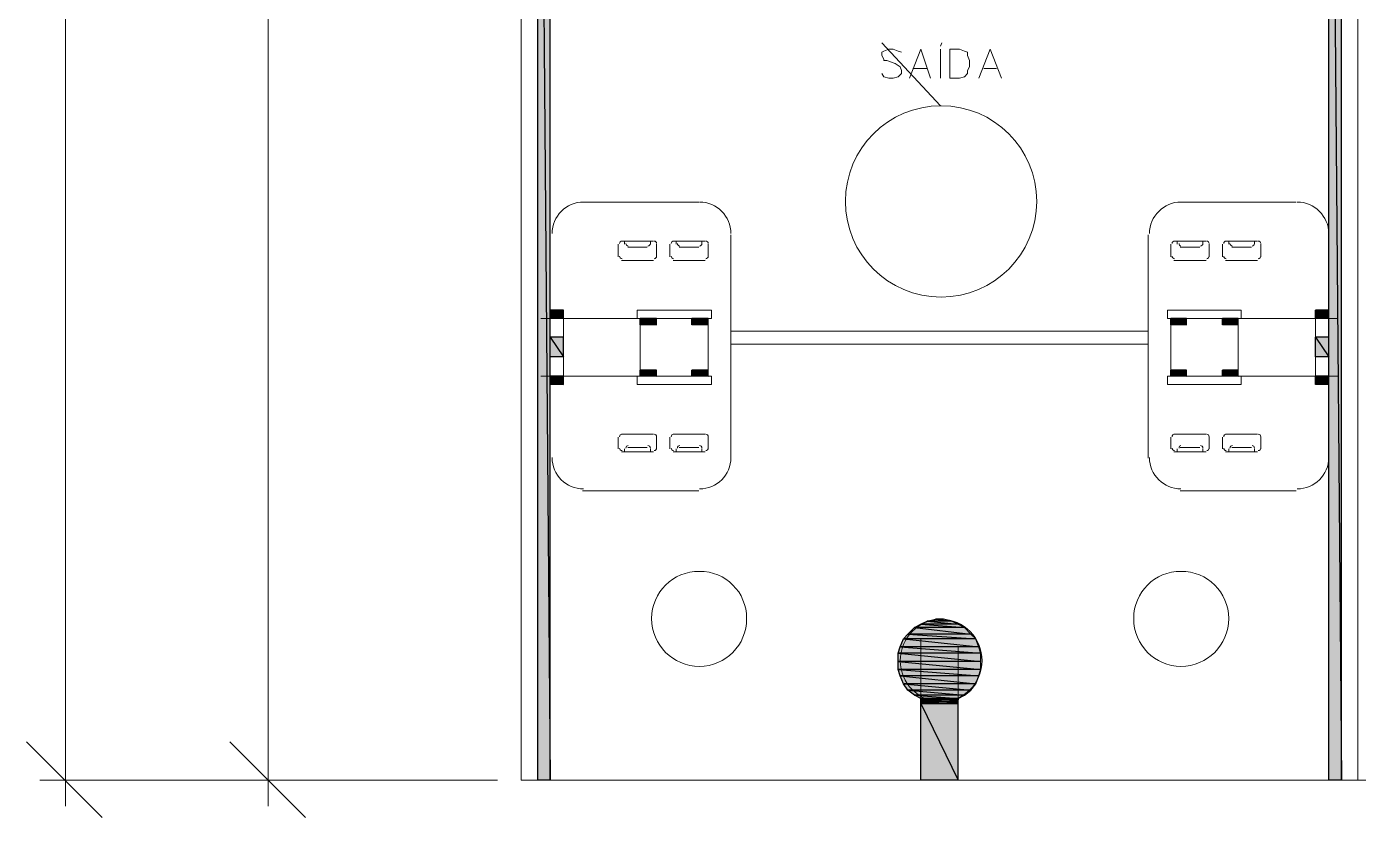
# Model space of a CAD drawing. Header units: millimetres. Extents: x 53 to 176, y -29 to 32.
# Drawn here: x 111.294 to 114.249, y -16.822 to -15.066 of the extents above; entities that cross this region are included whole.
import ezdxf

# ---------------------------------------------------------------- set-up
doc = ezdxf.new("R2010")
doc.units = ezdxf.units.MM
doc.layers.add('15 - Quadro de medição', color=6, linetype='Continuous')

msp = doc.modelspace()

# ---------------------------------------------------------------- hatches: boundary and pattern name
at = {"layer": '15 - Quadro de medição', "true_color": 0x000007}
h = msp.add_hatch(color=7, dxfattribs=at)
h.paths.add_polyline_path([(112.456, -13.3969), (112.4281, -13.3969), (112.456, -16.7394)])
h.paths.add_polyline_path([(112.4281, -13.3969), (112.456, -16.7394), (112.4281, -16.7394)])
h = msp.add_hatch(color=7, dxfattribs=at)
h.paths.add_polyline_path([(114.2117, -13.3969), (114.1838, -13.3969), (114.2117, -16.7394)])
h.paths.add_polyline_path([(114.1838, -13.3969), (114.2117, -16.7394), (114.1838, -16.7394)])
h = msp.add_hatch(color=7, dxfattribs=at)
h.paths.add_polyline_path([(112.4853, -15.696), (112.456, -15.696), (112.4853, -15.7141)])
h.paths.add_polyline_path([(112.456, -15.696), (112.4853, -15.7141), (112.456, -15.7141)])
h = msp.add_hatch(color=7, dxfattribs=at)
h.paths.add_polyline_path([(112.692, -15.7141), (112.6557, -15.7141), (112.692, -15.7281)])
h.paths.add_polyline_path([(112.6557, -15.7141), (112.692, -15.7281), (112.6557, -15.7281)])
h = msp.add_hatch(color=7, dxfattribs=at)
h.paths.add_polyline_path([(112.8066, -15.7141), (112.7703, -15.7141), (112.8066, -15.7281)])
h.paths.add_polyline_path([(112.7703, -15.7141), (112.8066, -15.7281), (112.7703, -15.7281)])
h = msp.add_hatch(color=7, dxfattribs=at)
h.paths.add_polyline_path([(113.8681, -15.7141), (113.8332, -15.7141), (113.8681, -15.7281)])
h.paths.add_polyline_path([(113.8332, -15.7141), (113.8681, -15.7281), (113.8332, -15.7281)])
h = msp.add_hatch(color=7, dxfattribs=at)
h.paths.add_polyline_path([(113.9826, -15.7141), (113.9477, -15.7141), (113.9826, -15.7281)])
h.paths.add_polyline_path([(113.9477, -15.7141), (113.9826, -15.7281), (113.9477, -15.7281)])
h = msp.add_hatch(color=7, dxfattribs=at)
h.paths.add_polyline_path([(114.1838, -15.696), (114.1544, -15.696), (114.1838, -15.7141)])
h.paths.add_polyline_path([(114.1544, -15.696), (114.1838, -15.7141), (114.1544, -15.7141)])
h = msp.add_hatch(color=7, dxfattribs=at)
h.paths.add_polyline_path([(112.4853, -15.7561), (112.456, -15.7561), (112.4853, -15.7994)])
h.paths.add_polyline_path([(112.456, -15.7561), (112.4853, -15.7994), (112.456, -15.7994)])
h = msp.add_hatch(color=7, dxfattribs=at)
h.paths.add_polyline_path([(114.1838, -15.7561), (114.1544, -15.7561), (114.1838, -15.7994)])
h.paths.add_polyline_path([(114.1544, -15.7561), (114.1838, -15.7994), (114.1544, -15.7994)])
h = msp.add_hatch(color=7, dxfattribs=at)
h.paths.add_polyline_path([(112.692, -15.8287), (112.6557, -15.8287), (112.692, -15.8427)])
h.paths.add_polyline_path([(112.6557, -15.8287), (112.692, -15.8427), (112.6557, -15.8427)])
h = msp.add_hatch(color=7, dxfattribs=at)
h.paths.add_polyline_path([(112.8066, -15.8287), (112.7703, -15.8287), (112.8066, -15.8427)])
h.paths.add_polyline_path([(112.7703, -15.8287), (112.8066, -15.8427), (112.7703, -15.8427)])
h = msp.add_hatch(color=7, dxfattribs=at)
h.paths.add_polyline_path([(113.8681, -15.8287), (113.8332, -15.8287), (113.8681, -15.8427)])
h.paths.add_polyline_path([(113.8332, -15.8287), (113.8681, -15.8427), (113.8332, -15.8427)])
h = msp.add_hatch(color=7, dxfattribs=at)
h.paths.add_polyline_path([(113.9826, -15.8287), (113.9477, -15.8287), (113.9826, -15.8427)])
h.paths.add_polyline_path([(113.9477, -15.8287), (113.9826, -15.8427), (113.9477, -15.8427)])
h = msp.add_hatch(color=7, dxfattribs=at)
h.paths.add_polyline_path([(112.4853, -15.8427), (112.456, -15.8427), (112.4853, -15.8608)])
h.paths.add_polyline_path([(112.456, -15.8427), (112.4853, -15.8608), (112.456, -15.8608)])
h = msp.add_hatch(color=7, dxfattribs=at)
h.paths.add_polyline_path([(114.1838, -15.8427), (114.1544, -15.8427), (114.1838, -15.8608)])
h.paths.add_polyline_path([(114.1544, -15.8427), (114.1838, -15.8608), (114.1544, -15.8608)])
h = msp.add_hatch(color=7, dxfattribs=at)
h.paths.add_polyline_path([(113.3751, -16.4), (113.2647, -16.4), (113.389, -16.4153)])
h.paths.add_polyline_path([(113.2647, -16.4), (113.389, -16.4153), (113.2493, -16.4153)])
h = msp.add_hatch(color=7, dxfattribs=at)
h.paths.add_polyline_path([(113.3611, -16.393), (113.2787, -16.393), (113.3751, -16.4)])
h.paths.add_polyline_path([(113.2787, -16.393), (113.3751, -16.4), (113.2647, -16.4)])
h = msp.add_hatch(color=7, dxfattribs=at)
h.paths.add_polyline_path([(113.3471, -16.386), (113.2926, -16.386), (113.3611, -16.393)])
h.paths.add_polyline_path([(113.2926, -16.386), (113.3611, -16.393), (113.2787, -16.393)])
h = msp.add_hatch(color=7, dxfattribs=at)
h.paths.add_polyline_path([(113.329, -16.3818), (113.3108, -16.3818), (113.3471, -16.386)])
h.paths.add_polyline_path([(113.3108, -16.3818), (113.3471, -16.386), (113.2926, -16.386)])
h = msp.add_hatch(color=7, dxfattribs=at)
h.paths.add_polyline_path([(113.4002, -16.4251), (113.2396, -16.4251), (113.4072, -16.4433)])
h.paths.add_polyline_path([(113.2396, -16.4251), (113.4072, -16.4433), (113.2326, -16.4433)])
h = msp.add_hatch(color=7, dxfattribs=at)
h.paths.add_polyline_path([(113.389, -16.4153), (113.2493, -16.4153), (113.4002, -16.4251)])
h.paths.add_polyline_path([(113.2493, -16.4153), (113.4002, -16.4251), (113.2396, -16.4251)])
h = msp.add_hatch(color=7, dxfattribs=at)
h.paths.add_polyline_path([(113.4072, -16.4433), (113.2326, -16.4433), (113.4114, -16.4572)])
h.paths.add_polyline_path([(113.2326, -16.4433), (113.4114, -16.4572), (113.2284, -16.4572)])
h = msp.add_hatch(color=7, dxfattribs=at)
h.paths.add_polyline_path([(113.4114, -16.4572), (113.2284, -16.4572), (113.4114, -16.4754)])
h.paths.add_polyline_path([(113.2284, -16.4572), (113.4114, -16.4754), (113.2284, -16.4754)])
h = msp.add_hatch(color=7, dxfattribs=at)
h.paths.add_polyline_path([(113.4114, -16.4754), (113.2284, -16.4754), (113.4114, -16.4935)])
h.paths.add_polyline_path([(113.2284, -16.4754), (113.4114, -16.4935), (113.2284, -16.4935)])
h = msp.add_hatch(color=7, dxfattribs=at)
h.paths.add_polyline_path([(113.4114, -16.4935), (113.2284, -16.4935), (113.4072, -16.5075)])
h.paths.add_polyline_path([(113.2284, -16.4935), (113.4072, -16.5075), (113.2326, -16.5075)])
h = msp.add_hatch(color=7, dxfattribs=at)
h.paths.add_polyline_path([(113.4072, -16.5075), (113.2326, -16.5075), (113.4002, -16.5257)])
h.paths.add_polyline_path([(113.2326, -16.5075), (113.4002, -16.5257), (113.2396, -16.5257)])
h = msp.add_hatch(color=7, dxfattribs=at)
h.paths.add_polyline_path([(113.4002, -16.5257), (113.2396, -16.5257), (113.389, -16.5396)])
h.paths.add_polyline_path([(113.2396, -16.5257), (113.389, -16.5396), (113.2493, -16.5396)])
h = msp.add_hatch(color=7, dxfattribs=at)
h.paths.add_polyline_path([(113.389, -16.5396), (113.2493, -16.5396), (113.3751, -16.5508)])
h.paths.add_polyline_path([(113.2493, -16.5396), (113.3751, -16.5508), (113.2647, -16.5508)])
h = msp.add_hatch(color=7, dxfattribs=at)
h.paths.add_polyline_path([(113.3751, -16.5508), (113.2647, -16.5508), (113.3611, -16.5578)])
h.paths.add_polyline_path([(113.2647, -16.5508), (113.3611, -16.5578), (113.2787, -16.5578)])
h = msp.add_hatch(color=7, dxfattribs=at)
h.paths.add_polyline_path([(113.3611, -16.5578), (113.2787, -16.5578), (113.3499, -16.5606)])
h.paths.add_polyline_path([(113.2787, -16.5578), (113.3499, -16.5606), (113.2899, -16.5606)])
h = msp.add_hatch(color=7, dxfattribs=at)
h.paths.add_polyline_path([(113.2899, -16.5606), (113.2787, -16.5578)])
h.paths.add_polyline_path([(113.2787, -16.5578), (113.2899, -16.5606), (113.2787, -16.5606)])
h = msp.add_hatch(color=7, dxfattribs=at)
h.paths.add_polyline_path([(113.2899, -16.5606), (113.2787, -16.5606), (113.2926, -16.5648)])
h.paths.add_polyline_path([(113.2787, -16.5606), (113.2926, -16.5648), (113.2787, -16.5648)])
h = msp.add_hatch(color=7, dxfattribs=at)
h.paths.add_polyline_path([(113.2926, -16.5648), (113.2787, -16.5648), (113.3066, -16.569)])
h.paths.add_polyline_path([(113.2787, -16.5648), (113.3066, -16.569), (113.2787, -16.569)])
h = msp.add_hatch(color=7, dxfattribs=at)
h.paths.add_polyline_path([(113.3108, -16.569), (113.3108, -16.5676), (113.2787, -16.569)])
h.paths.add_polyline_path([(113.3108, -16.569), (113.2787, -16.569), (113.3066, -16.569)])
h = msp.add_hatch(color=7, dxfattribs=at)
h.paths.add_polyline_path([(113.2787, -16.569), (113.3108, -16.569), (113.3108, -16.5676)])
h.paths.add_polyline_path([(113.3108, -16.569), (113.3108, -16.5676), (113.2787, -16.569)])
h = msp.add_hatch(color=7, dxfattribs=at)
h.paths.add_polyline_path([(113.3611, -16.569), (113.2787, -16.569), (113.3611, -16.7394)])
h.paths.add_polyline_path([(113.2787, -16.569), (113.3611, -16.7394), (113.2787, -16.7394)])
h = msp.add_hatch(color=7, dxfattribs=at)
h.paths.add_polyline_path([(113.3499, -16.5606), (113.2899, -16.5606), (113.3471, -16.5648)])
h.paths.add_polyline_path([(113.2899, -16.5606), (113.3471, -16.5648), (113.2926, -16.5648)])
h = msp.add_hatch(color=7, dxfattribs=at)
h.paths.add_polyline_path([(113.2926, -16.5648), (113.3471, -16.5648), (113.3457, -16.5648)])
h.paths.add_polyline_path([(113.3471, -16.5648), (113.3457, -16.5648), (113.2926, -16.5648)])
h = msp.add_hatch(color=7, dxfattribs=at)
h.paths.add_polyline_path([(113.3471, -16.5648), (113.2926, -16.5648), (113.3318, -16.569)])
h.paths.add_polyline_path([(113.2926, -16.5648), (113.3318, -16.569), (113.3066, -16.569)])
h = msp.add_hatch(color=7, dxfattribs=at)
h.paths.add_polyline_path([(113.329, -16.569), (113.3611, -16.569), (113.3611, -16.5676)])
h.paths.add_polyline_path([(113.3611, -16.569), (113.3611, -16.5676), (113.329, -16.569)])
h = msp.add_hatch(color=7, dxfattribs=at)
h.paths.add_polyline_path([(113.3611, -16.5648), (113.3471, -16.5648), (113.3611, -16.569)])
h.paths.add_polyline_path([(113.3471, -16.5648), (113.3611, -16.569), (113.3318, -16.569)])
h = msp.add_hatch(color=7, dxfattribs=at)
h.paths.add_polyline_path([(113.3611, -16.5606), (113.3499, -16.5606), (113.3611, -16.5648)])
h.paths.add_polyline_path([(113.3499, -16.5606), (113.3611, -16.5648), (113.3471, -16.5648)])
h = msp.add_hatch(color=7, dxfattribs=at)
h.paths.add_polyline_path([(113.3611, -16.5606), (113.3611, -16.5578)])
h.paths.add_polyline_path([(113.3611, -16.5578), (113.3611, -16.5606), (113.3499, -16.5606)])

# ---------------------------------------------------------------- linework, layer by layer
at = {"layer": '15 - Quadro de medição', "color": 8, "linetype": 'Continuous', "lineweight": 20, "true_color": 0x000008}
for points in [[(111.3805, -5.5625), (111.3805, -16.7966), (111.3805, -16.7966)], [(111.8302, -12.9751), (111.8302, -16.7966), (111.8302, -16.7966)], [(111.2939, -16.6542), (111.4615, -16.8218), (111.4615, -16.8218)], [(111.745, -16.6542), (111.9127, -16.8218), (111.9127, -16.8218)], [(112.3387, -16.7394), (111.3232, -16.7394), (111.3232, -16.7394)], [(112.3387, -16.7394), (111.773, -16.7394), (111.773, -16.7394)]]:
    msp.add_lwpolyline(points, dxfattribs=at)
at = {"layer": '15 - Quadro de medição', "color": 7, "linetype": 'Continuous', "lineweight": 20, "true_color": 0x000007}
for points in [[(112.3917, -13.0324), (114.248, -13.0324), (114.248, -16.7394), (112.3917, -16.7394)], [(114.248, -13.0324), (116.1001, -13.0324), (116.1001, -16.7394), (114.248, -16.7394)], [(113.3429, -15.1806), (113.3429, -15.1163), (113.3639, -15.1163), (113.3751, -15.1205), (113.382, -15.1233), (113.382, -15.1303), (113.3862, -15.1415), (113.3862, -15.1554), (113.382, -15.1638), (113.382, -15.1708), (113.3751, -15.1778), (113.3639, -15.1806)], [(112.4853, -15.696), (112.456, -15.696), (112.456, -15.8608), (112.4853, -15.8608)], [(112.6557, -15.7281), (112.692, -15.7281), (112.692, -15.7141), (112.6557, -15.7141)], [(112.8066, -15.7281), (112.7703, -15.7281), (112.7703, -15.7141), (112.8066, -15.7141)], [(113.8332, -15.7281), (113.8681, -15.7281), (113.8681, -15.7141), (113.8332, -15.7141)], [(113.9826, -15.7281), (113.9477, -15.7281), (113.9477, -15.7141), (113.9826, -15.7141)], [(114.1544, -15.696), (114.1838, -15.696), (114.1838, -15.8608), (114.1544, -15.8608)], [(112.6557, -15.8287), (112.692, -15.8287), (112.692, -15.8427), (112.6557, -15.8427)], [(112.8066, -15.8287), (112.7703, -15.8287), (112.7703, -15.8427), (112.8066, -15.8427)], [(113.8332, -15.8287), (113.8681, -15.8287), (113.8681, -15.8427), (113.8332, -15.8427)], [(113.9826, -15.8287), (113.9477, -15.8287), (113.9477, -15.8427), (113.9826, -15.8427)]]:
    msp.add_lwpolyline(points, close=True, dxfattribs=at)
for points in [[(112.463, -13.1748), (114.1838, -13.1748), (114.1838, -16.7394), (112.456, -16.7394), (112.4546, -16.7394), (112.3917, -16.7394)], [(114.3193, -13.1748), (116.0359, -13.1748), (116.0359, -16.7394), (114.3123, -16.7394), (114.3109, -16.7394), (114.248, -16.7394)], [(112.456, -16.7394), (112.456, -13.1818), (112.456, -13.1818)], [(114.248, -13.2614), (114.248, -16.7394), (112.3917, -16.7394), (112.3917, -13.2614)], [(116.1001, -13.2614), (116.1001, -16.7394), (114.248, -16.7394), (114.248, -13.2614)], [(112.4281, -13.3969), (112.4281, -16.7394), (112.456, -16.7394), (112.4127, -16.7394)], [(114.1838, -16.7394), (114.2117, -16.7394), (114.2117, -13.3969)], [(113.322, -15.242), (113.1921, -15.1024), (113.1921, -15.1024)], [(113.322, -15.1094), (113.3248, -15.1024), (113.3248, -15.1024)], [(113.2354, -15.1233), (113.2284, -15.1205), (113.2172, -15.1163), (113.2074, -15.1163), (113.1963, -15.1205), (113.1921, -15.1233), (113.1921, -15.1303), (113.1963, -15.1387), (113.1963, -15.1415), (113.2033, -15.1415), (113.2214, -15.1485), (113.2284, -15.1527), (113.2326, -15.1554), (113.2354, -15.1638), (113.2354, -15.1708), (113.2284, -15.1778), (113.2172, -15.1806), (113.2074, -15.1806), (113.1963, -15.1778), (113.1921, -15.1708)], [(113.2535, -15.1806), (113.2787, -15.1163), (113.2996, -15.1806)], [(113.322, -15.1806), (113.322, -15.1163), (113.322, -15.1163)], [(113.4072, -15.1806), (113.4323, -15.1163), (113.4575, -15.1806)], [(113.2605, -15.1596), (113.2926, -15.1596), (113.2926, -15.1596)], [(113.4184, -15.1596), (113.4463, -15.1596), (113.4463, -15.1596)], [(112.5272, -15.4557), (112.7856, -15.4557), (112.7856, -15.4557)], [(114.1111, -15.4557), (113.8541, -15.4557), (113.8541, -15.4557)], [(112.456, -16.0242), (112.456, -15.5284), (112.456, -15.5284)], [(112.6138, -15.5423), (112.6851, -15.5423), (112.6851, -15.5423)], [(112.6781, -15.5493), (112.6781, -15.5423), (112.6208, -15.5423), (112.6208, -15.5493)], [(112.7996, -15.5423), (112.7284, -15.5423), (112.7284, -15.5423)], [(112.7353, -15.5493), (112.7353, -15.5423), (112.7926, -15.5423), (112.7926, -15.5493)], [(112.8569, -15.5284), (112.8569, -15.7421), (112.8569, -16.0242)], [(113.7829, -15.5284), (113.7829, -15.7421), (113.7829, -16.0242)], [(113.8402, -15.5423), (113.9114, -15.5423), (113.9114, -15.5423)], [(113.9044, -15.5493), (113.9044, -15.5423), (113.8472, -15.5423), (113.8472, -15.5493)], [(114.0259, -15.5423), (113.9547, -15.5423), (113.9547, -15.5423)], [(113.9617, -15.5493), (113.9617, -15.5423), (114.019, -15.5423), (114.019, -15.5493)], [(114.1838, -16.0242), (114.1838, -15.5284), (114.1838, -15.5284)], [(112.6068, -15.5773), (112.6068, -15.5493), (112.6068, -15.5493)], [(112.6278, -15.5563), (112.6711, -15.5563), (112.6711, -15.5563)], [(112.692, -15.5493), (112.692, -15.5773), (112.692, -15.5773)], [(112.7214, -15.5493), (112.7214, -15.5773), (112.7214, -15.5773)], [(112.7856, -15.5563), (112.7423, -15.5563), (112.7423, -15.5563)], [(112.8066, -15.5773), (112.8066, -15.5493), (112.8066, -15.5493)], [(113.8332, -15.5773), (113.8332, -15.5493), (113.8332, -15.5493)], [(113.8541, -15.5563), (113.8974, -15.5563), (113.8974, -15.5563)], [(113.9184, -15.5493), (113.9184, -15.5773), (113.9184, -15.5773)], [(113.9477, -15.5493), (113.9477, -15.5773), (113.9477, -15.5773)], [(114.012, -15.5563), (113.9687, -15.5563), (113.9687, -15.5563)], [(114.0329, -15.5773), (114.0329, -15.5493), (114.0329, -15.5493)], [(112.6851, -15.5856), (112.6138, -15.5856), (112.6138, -15.5856)], [(112.7284, -15.5856), (112.7996, -15.5856), (112.7996, -15.5856)], [(113.9114, -15.5856), (113.8402, -15.5856), (113.8402, -15.5856)], [(113.9547, -15.5856), (114.0259, -15.5856), (114.0259, -15.5856)], [(112.435, -15.7141), (112.8066, -15.7141), (112.8066, -15.8427)], [(112.8066, -15.7141), (112.8136, -15.7141), (112.8136, -15.696), (112.6487, -15.696), (112.6487, -15.7141)], [(112.6557, -15.7141), (112.6557, -15.8427), (112.6557, -15.8427)], [(113.8332, -15.7141), (113.8262, -15.7141), (113.8262, -15.696), (113.9896, -15.696), (113.9896, -15.7141)], [(114.2047, -15.7141), (113.8332, -15.7141), (113.8332, -15.8427)], [(113.9826, -15.7141), (113.9826, -15.8427), (113.9826, -15.8427)], [(112.8569, -15.7421), (113.7829, -15.7421), (113.7829, -15.7421)], [(112.4853, -15.7561), (112.456, -15.7561), (112.456, -15.7561)], [(112.8569, -15.7714), (113.7829, -15.7714), (113.7829, -15.7714)], [(114.1544, -15.7561), (114.1838, -15.7561), (114.1838, -15.7561)], [(112.4853, -15.7994), (112.456, -15.7994), (112.456, -15.7994)], [(114.1544, -15.7994), (114.1838, -15.7994), (114.1838, -15.7994)], [(112.435, -15.8427), (112.8066, -15.8427), (112.8066, -15.8427)], [(112.8066, -15.8427), (112.8136, -15.8427), (112.8136, -15.8608), (112.6487, -15.8608), (112.6487, -15.8427)], [(113.8332, -15.8427), (113.8262, -15.8427), (113.8262, -15.8608), (113.9896, -15.8608), (113.9896, -15.8427)], [(114.2047, -15.8427), (113.8332, -15.8427), (113.8332, -15.8427)], [(112.6068, -15.9781), (112.6068, -16.0033), (112.6068, -16.0033)], [(112.6851, -15.9712), (112.6138, -15.9712), (112.6138, -15.9712)], [(112.692, -16.0033), (112.692, -15.9781), (112.692, -15.9781)], [(112.7214, -16.0033), (112.7214, -15.9781), (112.7214, -15.9781)], [(112.7284, -15.9712), (112.7996, -15.9712), (112.7996, -15.9712)], [(112.8066, -15.9781), (112.8066, -16.0033), (112.8066, -16.0033)], [(113.8332, -15.9781), (113.8332, -16.0033), (113.8332, -16.0033)], [(113.9114, -15.9712), (113.8402, -15.9712), (113.8402, -15.9712)], [(113.9184, -16.0033), (113.9184, -15.9781), (113.9184, -15.9781)], [(113.9477, -16.0033), (113.9477, -15.9781), (113.9477, -15.9781)], [(113.9547, -15.9712), (114.0259, -15.9712), (114.0259, -15.9712)], [(114.0329, -15.9781), (114.0329, -16.0033), (114.0329, -16.0033)], [(112.6138, -16.0103), (112.6851, -16.0103), (112.6851, -16.0103)], [(112.6781, -16.0033), (112.6781, -16.0103), (112.6208, -16.0103), (112.6208, -16.0033)], [(112.6278, -16.0005), (112.6711, -16.0005), (112.6711, -16.0005)], [(112.7996, -16.0103), (112.7284, -16.0103), (112.7284, -16.0103)], [(112.7353, -16.0033), (112.7353, -16.0103), (112.7926, -16.0103), (112.7926, -16.0033)], [(112.7856, -16.0005), (112.7423, -16.0005), (112.7423, -16.0005)], [(113.8402, -16.0103), (113.9114, -16.0103), (113.9114, -16.0103)], [(113.9044, -16.0033), (113.9044, -16.0103), (113.8472, -16.0103), (113.8472, -16.0033)], [(113.8541, -16.0005), (113.8974, -16.0005), (113.8974, -16.0005)], [(114.0259, -16.0103), (113.9547, -16.0103), (113.9547, -16.0103)], [(113.9617, -16.0033), (113.9617, -16.0103), (114.019, -16.0103), (114.019, -16.0033)], [(114.012, -16.0005), (113.9687, -16.0005), (113.9687, -16.0005)], [(112.7856, -16.0969), (112.5272, -16.0969), (112.5272, -16.0969)], [(113.8541, -16.0969), (114.1111, -16.0969), (114.1111, -16.0969)], [(113.2787, -16.7394), (113.2787, -16.4251), (113.2787, -16.4251)], [(113.3611, -16.7394), (113.3611, -16.4433), (113.3611, -16.4433)]]:
    msp.add_lwpolyline(points, dxfattribs=at)
at = {"layer": '15 - Quadro de medição', "color": 7, "linetype": 'Continuous', "lineweight": -2, "true_color": 0x000007}
for points in [[(112.456, -13.3969), (112.4281, -13.3969), (112.456, -16.7394)], [(112.4281, -13.3969), (112.456, -16.7394), (112.4281, -16.7394)], [(114.2117, -13.3969), (114.1838, -13.3969), (114.2117, -16.7394)], [(114.1838, -13.3969), (114.2117, -16.7394), (114.1838, -16.7394)], [(112.4853, -15.696), (112.456, -15.696), (112.4853, -15.7141)], [(112.456, -15.696), (112.4853, -15.7141), (112.456, -15.7141)], [(112.692, -15.7141), (112.6557, -15.7141), (112.692, -15.7281)], [(112.6557, -15.7141), (112.692, -15.7281), (112.6557, -15.7281)], [(112.8066, -15.7141), (112.7703, -15.7141), (112.8066, -15.7281)], [(112.7703, -15.7141), (112.8066, -15.7281), (112.7703, -15.7281)], [(113.8681, -15.7141), (113.8332, -15.7141), (113.8681, -15.7281)], [(113.8332, -15.7141), (113.8681, -15.7281), (113.8332, -15.7281)], [(113.9826, -15.7141), (113.9477, -15.7141), (113.9826, -15.7281)], [(113.9477, -15.7141), (113.9826, -15.7281), (113.9477, -15.7281)], [(114.1838, -15.696), (114.1544, -15.696), (114.1838, -15.7141)], [(114.1544, -15.696), (114.1838, -15.7141), (114.1544, -15.7141)], [(112.4853, -15.7561), (112.456, -15.7561), (112.4853, -15.7994)], [(112.456, -15.7561), (112.4853, -15.7994), (112.456, -15.7994)], [(114.1838, -15.7561), (114.1544, -15.7561), (114.1838, -15.7994)], [(114.1544, -15.7561), (114.1838, -15.7994), (114.1544, -15.7994)], [(112.692, -15.8287), (112.6557, -15.8287), (112.692, -15.8427)], [(112.6557, -15.8287), (112.692, -15.8427), (112.6557, -15.8427)], [(112.8066, -15.8287), (112.7703, -15.8287), (112.8066, -15.8427)], [(112.7703, -15.8287), (112.8066, -15.8427), (112.7703, -15.8427)], [(113.8681, -15.8287), (113.8332, -15.8287), (113.8681, -15.8427)], [(113.8332, -15.8287), (113.8681, -15.8427), (113.8332, -15.8427)], [(113.9826, -15.8287), (113.9477, -15.8287), (113.9826, -15.8427)], [(113.9477, -15.8287), (113.9826, -15.8427), (113.9477, -15.8427)], [(112.4853, -15.8427), (112.456, -15.8427), (112.4853, -15.8608)], [(112.456, -15.8427), (112.4853, -15.8608), (112.456, -15.8608)], [(114.1838, -15.8427), (114.1544, -15.8427), (114.1838, -15.8608)], [(114.1544, -15.8427), (114.1838, -15.8608), (114.1544, -15.8608)], [(113.2647, -16.4), (113.389, -16.4153), (113.2493, -16.4153)], [(113.2787, -16.393), (113.3751, -16.4), (113.2647, -16.4)], [(113.3751, -16.4), (113.2647, -16.4), (113.389, -16.4153)], [(113.2926, -16.386), (113.3611, -16.393), (113.2787, -16.393)], [(113.3611, -16.393), (113.2787, -16.393), (113.3751, -16.4)], [(113.3108, -16.3818), (113.3471, -16.386), (113.2926, -16.386)], [(113.3471, -16.386), (113.2926, -16.386), (113.3611, -16.393)], [(113.329, -16.3818), (113.3108, -16.3818), (113.3471, -16.386)], [(113.2396, -16.4251), (113.4072, -16.4433), (113.2326, -16.4433)], [(113.2493, -16.4153), (113.4002, -16.4251), (113.2396, -16.4251)], [(113.4002, -16.4251), (113.2396, -16.4251), (113.4072, -16.4433)], [(113.389, -16.4153), (113.2493, -16.4153), (113.4002, -16.4251)], [(113.2326, -16.4433), (113.4114, -16.4572), (113.2284, -16.4572)], [(113.4114, -16.4572), (113.2284, -16.4572), (113.4114, -16.4754)], [(113.2284, -16.4572), (113.4114, -16.4754), (113.2284, -16.4754)], [(113.4072, -16.4433), (113.2326, -16.4433), (113.4114, -16.4572)], [(113.4114, -16.4754), (113.2284, -16.4754), (113.4114, -16.4935)], [(113.2284, -16.4754), (113.4114, -16.4935), (113.2284, -16.4935)], [(113.4114, -16.4935), (113.2284, -16.4935), (113.4072, -16.5075)], [(113.2284, -16.4935), (113.4072, -16.5075), (113.2326, -16.5075)], [(113.4072, -16.5075), (113.2326, -16.5075), (113.4002, -16.5257)], [(113.2326, -16.5075), (113.4002, -16.5257), (113.2396, -16.5257)], [(113.4002, -16.5257), (113.2396, -16.5257), (113.389, -16.5396)], [(113.2396, -16.5257), (113.389, -16.5396), (113.2493, -16.5396)], [(113.389, -16.5396), (113.2493, -16.5396), (113.3751, -16.5508)], [(113.2493, -16.5396), (113.3751, -16.5508), (113.2647, -16.5508)], [(113.3751, -16.5508), (113.2647, -16.5508), (113.3611, -16.5578)], [(113.2647, -16.5508), (113.3611, -16.5578), (113.2787, -16.5578)], [(113.2787, -16.5578), (113.2787, -16.5578)], [(113.2787, -16.5578), (113.2787, -16.5578)], [(113.2787, -16.5578), (113.2787, -16.5578)], [(113.3611, -16.5578), (113.2787, -16.5578), (113.3499, -16.5606)], [(113.2787, -16.5578), (113.3499, -16.5606), (113.2899, -16.5606)], [(113.2899, -16.5606), (113.2787, -16.5578)], [(113.2787, -16.5578), (113.2899, -16.5606), (113.2787, -16.5606)], [(113.2899, -16.5606), (113.2787, -16.5606), (113.2926, -16.5648)], [(113.2787, -16.5606), (113.2926, -16.5648), (113.2787, -16.5648)], [(113.2787, -16.5648), (113.2926, -16.5648), (113.2926, -16.5648)], [(113.2926, -16.5648), (113.2926, -16.5648), (113.2787, -16.5648)], [(113.2787, -16.5648), (113.2926, -16.5648), (113.2926, -16.5648)], [(113.2926, -16.5648), (113.2926, -16.5648), (113.2787, -16.5648)], [(113.2926, -16.5648), (113.2787, -16.5648), (113.3066, -16.569)], [(113.2787, -16.5648), (113.3066, -16.569), (113.2787, -16.569)], [(113.3108, -16.569), (113.3108, -16.5676), (113.2787, -16.569)], [(113.2787, -16.569), (113.3108, -16.569), (113.3108, -16.5676)], [(113.3108, -16.569), (113.3108, -16.5676), (113.2787, -16.569)], [(113.3108, -16.569), (113.2787, -16.569), (113.3066, -16.569)], [(113.3611, -16.569), (113.2787, -16.569), (113.3611, -16.7394)], [(113.2787, -16.569), (113.3611, -16.7394), (113.2787, -16.7394)], [(113.3499, -16.5606), (113.2899, -16.5606), (113.3471, -16.5648)], [(113.2899, -16.5606), (113.3471, -16.5648), (113.2926, -16.5648)], [(113.2926, -16.5648), (113.3471, -16.5648), (113.3457, -16.5648)], [(113.3471, -16.5648), (113.3457, -16.5648), (113.2926, -16.5648)], [(113.3471, -16.5648), (113.2926, -16.5648), (113.3318, -16.569)], [(113.2926, -16.5648), (113.3318, -16.569), (113.3066, -16.569)], [(113.3318, -16.569), (113.3066, -16.569), (113.329, -16.569)], [(113.3066, -16.569), (113.329, -16.569), (113.3108, -16.569)], [(113.329, -16.569), (113.3611, -16.569), (113.3611, -16.5676)], [(113.3611, -16.569), (113.3611, -16.5676), (113.329, -16.569)], [(113.3318, -16.569), (113.3611, -16.569), (113.329, -16.569)], [(113.3471, -16.5648), (113.3611, -16.569), (113.3318, -16.569)], [(113.3611, -16.569), (113.3318, -16.569)], [(113.3499, -16.5606), (113.3611, -16.5648), (113.3471, -16.5648)], [(113.3471, -16.5648), (113.3611, -16.5648), (113.3611, -16.5648)], [(113.3611, -16.5648), (113.3611, -16.5648), (113.3471, -16.5648)], [(113.3471, -16.5648), (113.3611, -16.5648), (113.3611, -16.5648)], [(113.3611, -16.5648), (113.3611, -16.5648), (113.3471, -16.5648)], [(113.3611, -16.5648), (113.3471, -16.5648), (113.3611, -16.569)], [(113.3611, -16.5578), (113.3611, -16.5606), (113.3499, -16.5606)], [(113.3611, -16.5606), (113.3499, -16.5606), (113.3611, -16.5648)], [(113.3611, -16.5578), (113.3611, -16.5578)], [(113.3611, -16.5578), (113.3611, -16.5578)], [(113.3611, -16.5578), (113.3611, -16.5578)], [(113.3611, -16.5606), (113.3611, -16.5578)]]:
    msp.add_lwpolyline(points, close=True, dxfattribs=at)
at = {"layer": '15 - Quadro de medição', "color": 7, "linetype": 'Continuous', "lineweight": 20, "true_color": 0x000007}
for points in [[(113.5357, -15.4544), (113.5357, -15.337), (113.4407, -15.242), (113.3234, -15.242), (113.3234, -15.242), (113.206, -15.242), (113.1111, -15.337), (113.1111, -15.4544), (113.1111, -15.4544), (113.1111, -15.5717), (113.206, -15.6667), (113.3234, -15.6667), (113.3234, -15.6667), (113.4407, -15.6667), (113.5357, -15.5717), (113.5357, -15.4544)], [(112.8918, -16.3804), (112.8918, -16.3217), (112.8457, -16.2756), (112.787, -16.2756), (112.787, -16.2756), (112.7284, -16.2756), (112.6809, -16.3217), (112.6809, -16.3804), (112.6809, -16.3804), (112.6809, -16.4391), (112.7284, -16.4866), (112.787, -16.4866), (112.787, -16.4866), (112.8457, -16.4866), (112.8918, -16.4391), (112.8918, -16.3804)], [(113.9617, -16.3804), (113.9617, -16.3217), (113.9142, -16.2756), (113.8555, -16.2756), (113.8555, -16.2756), (113.7983, -16.2756), (113.7508, -16.3217), (113.7508, -16.3804), (113.7508, -16.3804), (113.7508, -16.4391), (113.7983, -16.4866), (113.8555, -16.4866), (113.8555, -16.4866), (113.9142, -16.4866), (113.9617, -16.4391), (113.9617, -16.3804)], [(113.4142, -16.474), (113.4142, -16.4237), (113.3737, -16.3818), (113.3234, -16.3818), (113.3234, -16.3818), (113.2731, -16.3818), (113.2326, -16.4237), (113.2326, -16.474), (113.2326, -16.474), (113.2326, -16.5243), (113.2731, -16.5648), (113.3234, -16.5648), (113.3234, -16.5648), (113.3737, -16.5648), (113.4142, -16.5243), (113.4142, -16.474)]]:
    msp.add_open_spline(points, degree=3, knots=[0, 0, 0, 0, 0.0625, 0.0625, 0.0625, 0.062501, 0.125, 0.125, 0.125, 0.125001, 0.1875, 0.1875, 0.1875, 0.187501, 1, 1, 1, 1], dxfattribs=at)
for points in [[(112.53, -15.4557), (112.4909, -15.4557), (112.4602, -15.4879), (112.4602, -15.5256)], [(112.8569, -15.5256), (112.8569, -15.4879), (112.8261, -15.4557), (112.787, -15.4557)], [(113.8555, -15.4557), (113.8178, -15.4557), (113.7857, -15.4879), (113.7857, -15.5256)], [(114.1838, -15.5256), (114.1838, -15.4879), (114.1517, -15.4557), (114.1139, -15.4557)], [(112.6152, -15.5423), (112.6124, -15.5423), (112.6096, -15.5451), (112.6096, -15.5479)], [(112.692, -15.5479), (112.692, -15.5451), (112.6892, -15.5423), (112.6865, -15.5423)], [(112.7298, -15.5423), (112.727, -15.5423), (112.7242, -15.5451), (112.7242, -15.5479)], [(112.8066, -15.5479), (112.8066, -15.5451), (112.8038, -15.5423), (112.801, -15.5423)], [(113.8416, -15.5423), (113.8388, -15.5423), (113.836, -15.5451), (113.836, -15.5479)], [(113.9184, -15.5479), (113.9184, -15.5451), (113.9156, -15.5423), (113.9128, -15.5423)], [(113.9561, -15.5423), (113.9533, -15.5423), (113.9505, -15.5451), (113.9505, -15.5479)], [(114.0329, -15.5479), (114.0329, -15.5451), (114.0301, -15.5423), (114.0273, -15.5423)], [(112.6236, -15.5479), (112.6236, -15.5507), (112.6264, -15.5535), (112.6292, -15.5535)], [(112.6725, -15.5535), (112.6753, -15.5535), (112.6781, -15.5507), (112.6781, -15.5479)], [(112.7381, -15.5479), (112.7381, -15.5507), (112.7409, -15.5535), (112.7437, -15.5535)], [(112.787, -15.5535), (112.7898, -15.5535), (112.7926, -15.5507), (112.7926, -15.5479)], [(113.8514, -15.5479), (113.8514, -15.5507), (113.8527, -15.5535), (113.8555, -15.5535)], [(113.8988, -15.5535), (113.9016, -15.5535), (113.9044, -15.5507), (113.9044, -15.5479)], [(113.9645, -15.5479), (113.9645, -15.5507), (113.9673, -15.5535), (113.9701, -15.5535)], [(114.0134, -15.5535), (114.0162, -15.5535), (114.019, -15.5507), (114.019, -15.5479)], [(112.6096, -15.5759), (112.6096, -15.5787), (112.6124, -15.5815), (112.6152, -15.5815)], [(112.6865, -15.5815), (112.6892, -15.5815), (112.692, -15.5787), (112.692, -15.5759)], [(112.7242, -15.5759), (112.7242, -15.5787), (112.727, -15.5815), (112.7298, -15.5815)], [(112.801, -15.5815), (112.8038, -15.5815), (112.8066, -15.5787), (112.8066, -15.5759)], [(113.836, -15.5759), (113.836, -15.5787), (113.8388, -15.5815), (113.8416, -15.5815)], [(113.9128, -15.5815), (113.9156, -15.5815), (113.9184, -15.5787), (113.9184, -15.5759)], [(113.9505, -15.5759), (113.9505, -15.5787), (113.9533, -15.5815), (113.9561, -15.5815)], [(114.0273, -15.5815), (114.0301, -15.5815), (114.0329, -15.5787), (114.0329, -15.5759)], [(112.6152, -15.9712), (112.6124, -15.9712), (112.6096, -15.9739), (112.6096, -15.9767)], [(112.692, -15.9767), (112.692, -15.9739), (112.6892, -15.9712), (112.6865, -15.9712)], [(112.7298, -15.9712), (112.727, -15.9712), (112.7242, -15.9739), (112.7242, -15.9767)], [(112.8066, -15.9767), (112.8066, -15.9739), (112.8038, -15.9712), (112.801, -15.9712)], [(113.8416, -15.9712), (113.8388, -15.9712), (113.836, -15.9739), (113.836, -15.9767)], [(113.9184, -15.9767), (113.9184, -15.9739), (113.9156, -15.9712), (113.9128, -15.9712)], [(113.9561, -15.9712), (113.9533, -15.9712), (113.9505, -15.9739), (113.9505, -15.9767)], [(114.0329, -15.9767), (114.0329, -15.9739), (114.0301, -15.9712), (114.0273, -15.9712)], [(112.6096, -16.0019), (112.6096, -16.0047), (112.6124, -16.0075), (112.6152, -16.0075)], [(112.6292, -15.9963), (112.6264, -15.9963), (112.6236, -15.9991), (112.6236, -16.0019)], [(112.6781, -16.0019), (112.6781, -15.9991), (112.6753, -15.9963), (112.6725, -15.9963)], [(112.6865, -16.0075), (112.6892, -16.0075), (112.692, -16.0047), (112.692, -16.0019)], [(112.7242, -16.0019), (112.7242, -16.0047), (112.727, -16.0075), (112.7298, -16.0075)], [(112.7437, -15.9963), (112.7409, -15.9963), (112.7381, -15.9991), (112.7381, -16.0019)], [(112.7926, -16.0019), (112.7926, -15.9991), (112.7898, -15.9963), (112.787, -15.9963)], [(112.801, -16.0075), (112.8038, -16.0075), (112.8066, -16.0047), (112.8066, -16.0019)], [(113.836, -16.0019), (113.836, -16.0047), (113.8388, -16.0075), (113.8416, -16.0075)], [(113.8555, -15.9963), (113.8527, -15.9963), (113.8514, -15.9991), (113.8514, -16.0019)], [(113.9044, -16.0019), (113.9044, -15.9991), (113.9016, -15.9963), (113.8988, -15.9963)], [(113.9128, -16.0075), (113.9156, -16.0075), (113.9184, -16.0047), (113.9184, -16.0019)], [(113.9505, -16.0019), (113.9505, -16.0047), (113.9533, -16.0075), (113.9561, -16.0075)], [(113.9701, -15.9963), (113.9673, -15.9963), (113.9645, -15.9991), (113.9645, -16.0019)], [(114.019, -16.0019), (114.019, -15.9991), (114.0162, -15.9963), (114.0134, -15.9963)], [(114.0273, -16.0075), (114.0301, -16.0075), (114.0329, -16.0047), (114.0329, -16.0019)], [(112.4602, -16.0228), (112.4602, -16.0619), (112.4909, -16.0927), (112.53, -16.0927)], [(112.787, -16.0927), (112.8261, -16.0927), (112.8569, -16.0619), (112.8569, -16.0228)], [(113.7857, -16.0228), (113.7857, -16.0619), (113.8178, -16.0927), (113.8555, -16.0927)], [(114.1139, -16.0927), (114.1517, -16.0927), (114.1838, -16.0619), (114.1838, -16.0228)]]:
    msp.add_open_spline(points, degree=3, dxfattribs=at)

doc.saveas('drawing.dxf')
